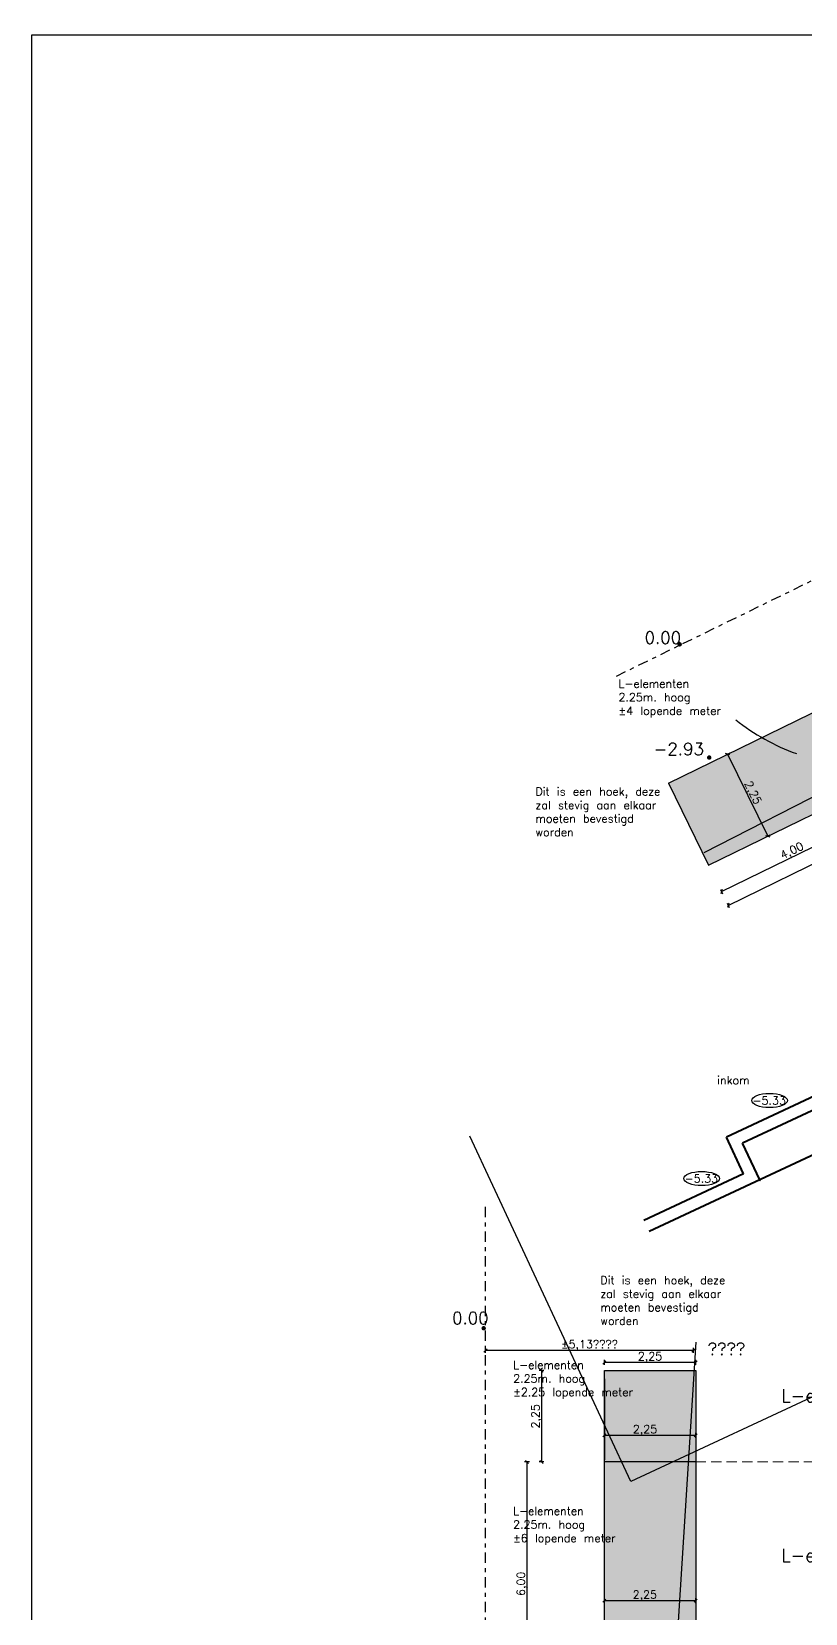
# Model space of a CAD drawing. Header units: millimetres. Extents: x 361 to 21231, y 184 to 1849.
# Drawn here: x 2467.59 to 2486.66, y 519.32 to 558.27 of the extents above; entities that cross this region are included whole.
import ezdxf

# ---------------------------------------------------------------- set-up
doc = ezdxf.new("R2010")
doc.units = ezdxf.units.MM
doc.header["$LTSCALE"] = 0.2
doc.linetypes.add('DASHDOT2', pattern=[12.7, 6.35, -3.175, 0, -3.175])
doc.linetypes.add('DASHED2', pattern=[9.525, 6.35, -3.175])
for name, color, linetype, lineweight in [('aslijnen', 10, 'DASHDOT2', 25), ('huis', 7, 'Continuous', 40), ('hulplijnen', 161, 'DASHED2', 18), ('L-elementen', 7, 'Continuous', 30), ('L-elementen 4', 10, 'Continuous', 30), ('maten', 1, 'Continuous', 18), ('maten L-elementen', 191, 'Continuous', 18), ('nieuwe hoogtepunten', 154, 'Continuous', 35), ('ramen', 7, 'Continuous', 20)]:
    doc.layers.add(name, color=color, linetype=linetype, lineweight=lineweight)
for name, color, linetype in [('bestaande hoogtepunten', 7, 'Continuous'), ('ontwerp', 7, 'Continuous'), ('opmeting', 7, 'Continuous')]:
    doc.layers.add(name, color=color, linetype=linetype)
for name, color, linetype, lineweight, true_color in [('huidige grondslag', 7, 'Continuous', 30, 0x00adad), ('L-elementen 5', 7, 'Continuous', 35, 0xffa64d), ('muurtje', 7, 'Continuous', 25, 0xd0b89f)]:
    doc.layers.add(name, color=color, linetype=linetype, lineweight=lineweight, true_color=true_color)
doc.layers.add('muur', color=7, linetype='Continuous', true_color=0xbfbfbf)
doc.styles.get("Standard").update_dxf_attribs({"font": 'txt.shx', "height": 0.2})
doc.dimstyles.new('maat aanduiding voor tuin', dxfattribs={"dimscale": 0.2, "dimtxt": 0.2, "dimasz": 0.4, "dimexe": 0.3, "dimexo": 0.3, "dimgap": 0.02, "dimtad": 1, "dimzin": 1, "dimtxsty": 'Standard', "dimblk": 'OBLIQUE', "dimcen": 0.2, "dimadec": 0, "dimazin": 3, "dimtfac": 1, "dimtix": 1, "dimtmove": 0, "dimatfit": 3, "dimldrblk": 'OBLIQUE', "dimfxl": 0.3, "dimfxlon": 1, "dimarcsym": 1})

# ---------------------------------------------------------------- blocks, each defined once
blk = doc.blocks.new('_Oblique')
at = {"color": 0, "linetype": 'ByBlock', "lineweight": -2}
blk.add_line((-0.5, -0.5), (0.5, 0.5), dxfattribs=at)
blk = doc.blocks.new('*D1698')
at = {"layer": 'Defpoints', "color": 0, "ltscale": 0.2, "transparency": 16777216}
for p in [(2478.775, 525.795), (2478.775, 525.096), (2483.903, 525.097)]:
    blk.add_point(p, dxfattribs=at)
at = {"layer": 'maten', "color": 0, "lineweight": -2, "ltscale": 0.2, "transparency": 16777216}
for p, q in [((2478.775, 525.735), (2478.775, 525.855)), ((2483.903, 525.795), (2478.775, 525.795)), ((2483.903, 525.735), (2483.903, 525.855))]:
    blk.add_line(p, q, dxfattribs=at)
at = {"layer": 'maten', "color": 0, "lineweight": -2, "ltscale": 0.2, "transparency": 16777216, "xscale": 0.08000000000000074, "yscale": 0.08000000000000074, "zscale": 0.08000000000000074, "rotation": 180}
blk.add_blockref('_Oblique', (2478.775, 525.795), dxfattribs=at)
at = {"layer": 'maten', "color": 0, "lineweight": -2, "ltscale": 0.2, "transparency": 16777216, "xscale": 0.08000000000000074, "yscale": 0.08000000000000074, "zscale": 0.08000000000000074}
blk.add_blockref('_Oblique', (2483.903, 525.795), dxfattribs=at)
at = {"layer": 'maten', "color": 0, "ltscale": 0.2, "transparency": 16777216, "insert": (2481.339, 525.916), "char_height": 0.2, "attachment_point": 5}
blk.add_mtext('%%P5,13????', dxfattribs=at)
blk = doc.blocks.new('*D1704')
at = {"layer": 'Defpoints', "color": 0, "ltscale": 0.2, "transparency": 16777216}
for p in [(2511.658, 550.262), (2511.804, 549.963), (2484.612, 537.054)]:
    blk.add_point(p, dxfattribs=at)
at = {"layer": 'maten', "color": 0, "lineweight": -2, "ltscale": 0.2, "transparency": 16777216}
for p, q in [((2484.758, 536.756), (2511.804, 549.963)), ((2511.777, 550.017), (2511.83, 549.909)), ((2484.732, 536.81), (2484.784, 536.702))]:
    blk.add_line(p, q, dxfattribs=at)
at = {"layer": 'maten', "color": 0, "lineweight": -2, "ltscale": 0.2, "transparency": 16777216, "xscale": 0.08000000000000074, "yscale": 0.08000000000000074, "zscale": 0.08000000000000074}
for p, rotation in [((2511.804, 549.963), 26.0273961556173), ((2484.758, 536.756), 206.0273961556173)]:
    blk.add_blockref('_Oblique', p, dxfattribs=dict(at, rotation=rotation))
at = {"layer": 'maten', "color": 0, "ltscale": 0.2, "transparency": 16777216, "insert": (2498.228, 543.468), "char_height": 0.2, "attachment_point": 5, "rotation": 26.0274}
blk.add_mtext('30,10', dxfattribs=at)
blk = doc.blocks.new('*D1731')
at = {"layer": 'Defpoints', "color": 0, "ltscale": 0.2, "transparency": 16777216}
for p in [(2483.956, 519.632), (2481.706, 517.046), (2483.956, 517.046)]:
    blk.add_point(p, dxfattribs=at)
at = {"layer": 'maten', "color": 0, "lineweight": -2, "ltscale": 0.2, "transparency": 16777216}
for p, q in [((2481.706, 519.572), (2481.706, 519.692)), ((2483.956, 519.572), (2483.956, 519.692)), ((2481.706, 519.632), (2483.956, 519.632))]:
    blk.add_line(p, q, dxfattribs=at)
at = {"layer": 'maten', "color": 0, "lineweight": -2, "ltscale": 0.2, "transparency": 16777216, "xscale": 0.08000000000000074, "yscale": 0.08000000000000074, "zscale": 0.08000000000000074, "rotation": 180}
blk.add_blockref('_Oblique', (2481.706, 519.632), dxfattribs=at)
at = {"layer": 'maten', "color": 0, "lineweight": -2, "ltscale": 0.2, "transparency": 16777216, "xscale": 0.08000000000000074, "yscale": 0.08000000000000074, "zscale": 0.08000000000000074}
blk.add_blockref('_Oblique', (2483.956, 519.632), dxfattribs=at)
at = {"layer": 'maten', "color": 0, "ltscale": 0.2, "transparency": 16777216, "insert": (2482.703, 519.752), "char_height": 0.2, "attachment_point": 5}
blk.add_mtext('2,25', dxfattribs=at)
blk = doc.blocks.new('*D1732')
at = {"layer": 'Defpoints', "color": 0, "ltscale": 0.2, "transparency": 16777216}
for p in [(2483.956, 523.704), (2481.706, 522.846), (2483.956, 522.846)]:
    blk.add_point(p, dxfattribs=at)
at = {"layer": 'maten', "color": 0, "lineweight": -2, "ltscale": 0.2, "transparency": 16777216}
for p, q in [((2481.706, 523.644), (2481.706, 523.764)), ((2481.706, 523.704), (2483.956, 523.704)), ((2483.956, 523.644), (2483.956, 523.764))]:
    blk.add_line(p, q, dxfattribs=at)
at = {"layer": 'maten', "color": 0, "lineweight": -2, "ltscale": 0.2, "transparency": 16777216, "xscale": 0.08000000000000074, "yscale": 0.08000000000000074, "zscale": 0.08000000000000074, "rotation": 180}
blk.add_blockref('_Oblique', (2481.706, 523.704), dxfattribs=at)
at = {"layer": 'maten', "color": 0, "lineweight": -2, "ltscale": 0.2, "transparency": 16777216, "xscale": 0.08000000000000074, "yscale": 0.08000000000000074, "zscale": 0.08000000000000074}
blk.add_blockref('_Oblique', (2483.956, 523.704), dxfattribs=at)
at = {"layer": 'maten', "color": 0, "ltscale": 0.2, "transparency": 16777216, "insert": (2482.707, 523.825), "char_height": 0.2, "attachment_point": 5}
blk.add_mtext('2,25', dxfattribs=at)
blk = doc.blocks.new('*D1733')
at = {"layer": 'Defpoints', "color": 0, "ltscale": 0.2, "transparency": 16777216}
for p in [(2479.8, 523.047), (2481.706, 523.047), (2481.706, 517.046)]:
    blk.add_point(p, dxfattribs=at)
at = {"layer": 'maten L-elementen', "color": 0, "lineweight": -2, "ltscale": 0.2, "transparency": 16777216}
for p, q in [((2479.86, 523.047), (2479.74, 523.047)), ((2479.8, 517.046), (2479.8, 523.047)), ((2479.86, 517.046), (2479.74, 517.046))]:
    blk.add_line(p, q, dxfattribs=at)
at = {"layer": 'maten L-elementen', "color": 0, "lineweight": -2, "ltscale": 0.2, "transparency": 16777216, "xscale": 0.08000000000000074, "yscale": 0.08000000000000074, "zscale": 0.08000000000000074}
for p, rotation in [((2479.8, 523.047), 90), ((2479.8, 517.046), 270)]:
    blk.add_blockref('_Oblique', p, dxfattribs=dict(at, rotation=rotation))
at = {"layer": 'maten L-elementen', "color": 0, "ltscale": 0.2, "transparency": 16777216, "insert": (2479.679, 520.046), "char_height": 0.2, "attachment_point": 5, "rotation": 90}
blk.add_mtext('6,00', dxfattribs=at)
blk = doc.blocks.new('*D1915')
at = {"layer": 'Defpoints', "color": 0, "ltscale": 0.2, "transparency": 16777216}
for p in [(2481.706, 525.5), (2481.706, 525.297), (2483.956, 525.297)]:
    blk.add_point(p, dxfattribs=at)
at = {"layer": 'ontwerp', "color": 0, "lineweight": -2, "ltscale": 0.2, "transparency": 16777216}
for p, q in [((2481.706, 525.44), (2481.706, 525.56)), ((2483.956, 525.44), (2483.956, 525.56)), ((2483.956, 525.5), (2481.706, 525.5))]:
    blk.add_line(p, q, dxfattribs=at)
at = {"layer": 'ontwerp', "color": 0, "lineweight": -2, "ltscale": 0.2, "transparency": 16777216, "xscale": 0.08000000000000074, "yscale": 0.08000000000000074, "zscale": 0.08000000000000074, "rotation": 180}
blk.add_blockref('_Oblique', (2481.706, 525.5), dxfattribs=at)
at = {"layer": 'ontwerp', "color": 0, "lineweight": -2, "ltscale": 0.2, "transparency": 16777216, "xscale": 0.08000000000000074, "yscale": 0.08000000000000074, "zscale": 0.08000000000000074}
blk.add_blockref('_Oblique', (2483.956, 525.5), dxfattribs=at)
at = {"layer": 'ontwerp', "color": 0, "ltscale": 0.2, "transparency": 16777216, "insert": (2482.831, 525.62), "char_height": 0.2, "attachment_point": 5}
blk.add_mtext('2,25', dxfattribs=at)
blk = doc.blocks.new('*D1918')
at = {"layer": 'Defpoints', "color": 0, "ltscale": 0.2, "transparency": 16777216}
for p in [(2486.881, 541.523), (2487.869, 539.501), (2485.731, 538.458)]:
    blk.add_point(p, dxfattribs=at)
at = {"layer": 'maten', "color": 0, "lineweight": -2, "ltscale": 0.2, "transparency": 16777216}
for p, q in [((2484.798, 540.506), (2484.69, 540.453)), ((2484.744, 540.479), (2485.731, 538.458)), ((2485.785, 538.484), (2485.677, 538.431))]:
    blk.add_line(p, q, dxfattribs=at)
at = {"layer": 'maten', "color": 0, "lineweight": -2, "ltscale": 0.2, "transparency": 16777216, "xscale": 0.08000000000000074, "yscale": 0.08000000000000074, "zscale": 0.08000000000000074}
for p, rotation in [((2484.744, 540.479), 116.0273961556106), ((2485.731, 538.458), 296.0273961556106)]:
    blk.add_blockref('_Oblique', p, dxfattribs=dict(at, rotation=rotation))
at = {"layer": 'maten', "color": 0, "ltscale": 0.2, "transparency": 16777216, "insert": (2485.346, 539.521), "char_height": 0.2, "attachment_point": 5, "rotation": 296.0274}
blk.add_mtext('2,25', dxfattribs=at)
blk = doc.blocks.new('*D1919')
at = {"layer": 'Defpoints', "color": 0, "ltscale": 0.2, "transparency": 16777216}
for p in [(2487.869, 539.501), (2488.187, 538.849), (2484.274, 537.746)]:
    blk.add_point(p, dxfattribs=at)
at = {"layer": 'maten L-elementen', "color": 0, "lineweight": -2, "ltscale": 0.2, "transparency": 16777216}
for p, q in [((2484.593, 537.094), (2488.187, 538.849)), ((2488.161, 538.903), (2488.214, 538.795)), ((2484.567, 537.147), (2484.619, 537.04))]:
    blk.add_line(p, q, dxfattribs=at)
at = {"layer": 'maten L-elementen', "color": 0, "lineweight": -2, "ltscale": 0.2, "transparency": 16777216, "xscale": 0.08000000000000074, "yscale": 0.08000000000000074, "zscale": 0.08000000000000074}
for p, rotation in [((2488.187, 538.849), 26.02739615561413), ((2484.593, 537.094), 206.0273961556141)]:
    blk.add_blockref('_Oblique', p, dxfattribs=dict(at, rotation=rotation))
at = {"layer": 'maten L-elementen', "color": 0, "ltscale": 0.2, "transparency": 16777216, "insert": (2486.337, 538.08), "char_height": 0.2, "attachment_point": 5, "rotation": 26.0274}
blk.add_mtext('4,00', dxfattribs=at)
blk = doc.blocks.new('*D1922')
at = {"layer": 'Defpoints', "color": 0, "ltscale": 0.2, "transparency": 16777216}
for p in [(2481.706, 525.297), (2480.158, 523.047), (2481.706, 523.047)]:
    blk.add_point(p, dxfattribs=at)
at = {"layer": 'maten L-elementen', "color": 0, "lineweight": -2, "ltscale": 0.2, "transparency": 16777216}
for p, q in [((2480.218, 525.297), (2480.098, 525.297)), ((2480.158, 525.297), (2480.158, 523.047)), ((2480.218, 523.047), (2480.098, 523.047))]:
    blk.add_line(p, q, dxfattribs=at)
at = {"layer": 'maten L-elementen', "color": 0, "lineweight": -2, "ltscale": 0.2, "transparency": 16777216, "xscale": 0.08000000000000074, "yscale": 0.08000000000000074, "zscale": 0.08000000000000074}
for p, rotation in [((2480.158, 525.297), 90), ((2480.158, 523.047), 270)]:
    blk.add_blockref('_Oblique', p, dxfattribs=dict(at, rotation=rotation))
at = {"layer": 'maten L-elementen', "color": 0, "ltscale": 0.2, "transparency": 16777216, "insert": (2480.037, 524.172), "char_height": 0.2, "attachment_point": 5, "rotation": 90}
blk.add_mtext('2,25', dxfattribs=at)

msp = doc.modelspace()

# ---------------------------------------------------------------- hatches: boundary and pattern name
at = {"layer": 'L-elementen 4', "ltscale": 0.2}
h = msp.add_hatch(color=256, dxfattribs=at)
h.dxf.hatch_style = 1
edge = h.paths.add_edge_path()
edge.add_arc((2478.732, 526.341), 0.055, 0.0061, 360.0061)
at = {"layer": 'L-elementen 5', "ltscale": 0.2}
h = msp.add_hatch(color=256, dxfattribs=at)
h.dxf.hatch_style = 1
h.paths.add_polyline_path([(2481.706, 523.047), (2483.956, 523.047), (2483.956, 517.046), (2481.706, 517.046)])
at = {"layer": 'muur', "ltscale": 0.2}
h = msp.add_hatch(color=256, dxfattribs=at)
h.dxf.hatch_style = 1
h.paths.add_polyline_path([(2486.881, 541.523), (2483.287, 539.768), (2484.274, 537.746), (2487.869, 539.501)])
at = {"layer": 'muurtje', "ltscale": 0.2}
h = msp.add_hatch(color=256, dxfattribs=at)
h.dxf.hatch_style = 1
h.paths.add_polyline_path([(2481.706, 525.297), (2483.956, 525.297), (2483.956, 523.047), (2481.706, 523.047)])
at = {"layer": 'nieuwe hoogtepunten', "ltscale": 0.2}
h = msp.add_hatch(color=1, dxfattribs=at)
h.dxf.hatch_style = 1
edge = h.paths.add_edge_path()
edge.add_arc((2483.562, 543.184), 0.055, 0, 360)
h = msp.add_hatch(color=256, dxfattribs=at)
h.dxf.hatch_style = 1
edge = h.paths.add_edge_path()
edge.add_arc((2484.29, 540.396), 0.055, 0, 360)

# ---------------------------------------------------------------- linework, layer by layer
at = {"layer": 'aslijnen', "ltscale": 0.2}
for p, q in [((2482.001, 542.401), (2514.506, 558.274)), ((2478.788, 410.514), (2478.775, 529.372))]:
    msp.add_line(p, q, dxfattribs=at)
at = {"layer": 'bestaande hoogtepunten'}
for centre in [(2485.777, 531.95), (2484.104, 530.028)]:
    msp.add_ellipse(centre, major_axis=(-0.439, 0), ratio=0.39726, dxfattribs=at)
at = {"layer": 'huidige grondslag', "ltscale": 0.2}
for p, q in [((2484.168, 538.057), (2498.709, 545.518)), ((2483.96, 525.998), (2483.386, 516.981))]:
    msp.add_line(p, q, dxfattribs=at)
at = {"layer": 'huis', "ltscale": 0.2}
for p, q in [((2491.454, 534.193), (2484.712, 531.046)), ((2491.581, 533.921), (2485.111, 530.901)), ((2492.339, 533.171), (2482.808, 528.723)), ((2485.135, 530.14), (2484.712, 531.046)), ((2485.534, 529.995), (2485.111, 530.901)), ((2485.135, 530.14), (2482.681, 528.994))]:
    msp.add_line(p, q, dxfattribs=at)
at = {"layer": 'huis', "lineweight": 25, "ltscale": 0.2}
msp.add_lwpolyline([(2557.718, 558.188), (2467.592, 558.188), (2467.592, 408.613), (2557.718, 408.613)], close=True, dxfattribs=at)
at = {"layer": 'hulplijnen', "ltscale": 0.2}
msp.add_line((2483.956, 523.047), (2490.94, 523.048), dxfattribs=at)
at = {"layer": 'L-elementen'}
for p, q in [((2483.287, 539.768), (2507.549, 551.616)), ((2483.287, 539.768), (2484.274, 537.746)), ((2484.274, 537.746), (2487.869, 539.501))]:
    msp.add_line(p, q, dxfattribs=at)
at = {"layer": 'ontwerp', "ltscale": 0.2}
for p, q in [((2481.706, 525.097), (2481.706, 523.097)), ((2481.706, 517.046), (2481.706, 522.047)), ((2483.956, 522.047), (2483.956, 517.046))]:
    msp.add_line(p, q, dxfattribs=at)
for points in [[(2481.706, 525.297), (2483.956, 525.297), (2483.956, 517.046), (2481.706, 517.046)], [(2483.956, 523.047), (2481.706, 523.047), (2481.706, 525.297), (2483.956, 525.297)]]:
    msp.add_lwpolyline(points, close=True, dxfattribs=at)
msp.add_arc((2488.321, 545.624), 5.467, 231.8282, 249.8472, dxfattribs=at)
at = {"layer": 'opmeting', "ltscale": 0.2}
for p, q in [((2482.358, 522.564), (2478.387, 531.073)), ((2495.525, 528.71), (2482.358, 522.564))]:
    msp.add_line(p, q, dxfattribs=at)
at = {"layer": 'ramen', "ltscale": 0.2}
msp.add_circle((2485.534, 529.995), 0.02, dxfattribs=at)

# ---------------------------------------------------------------- texts
at = {"layer": 'bestaande hoogtepunten', "char_height": 0.2, "width": 0.69801, "attachment_point": 1, "rotation": 0.0061}
for insert in [(2485.357, 532.048), (2483.684, 530.127)]:
    msp.add_mtext('-5.33', dxfattribs=dict(at, insert=insert))
at = {"layer": 'L-elementen 4', "ltscale": 0.2, "attachment_point": 1, "rotation": 0.0061}
for s, width, gutter_width, insert, char_height in [('0.00', 3.39192, 1.5, (2477.954, 526.74), 0.3), ('L-elementen', 4.04317, 1.6, (2486.063, 524.84), 0.32), ('L-elementen', 4.04317, 1.6, (2486.063, 520.907), 0.32)]:
    msp.add_mtext_dynamic_manual_height_columns(s, width=width, gutter_width=gutter_width, heights=[0], dxfattribs=dict(at, insert=insert, char_height=char_height))
at = {"layer": 'nieuwe hoogtepunten', "color": 1, "ltscale": 0.2, "char_height": 0.3, "attachment_point": 1, "rotation": 0.0061}
for s, insert in [('0.00', (2482.697, 543.498)), ('-2.93', (2482.925, 540.757))]:
    msp.add_mtext_dynamic_manual_height_columns(s, width=3.39192, gutter_width=1.5, heights=[0], dxfattribs=dict(at, insert=insert))
at = {"layer": 'nieuwe hoogtepunten', "ltscale": 0.2, "insert": (2484.253, 525.983), "char_height": 0.3, "attachment_point": 1, "rotation": 0.0061}
msp.add_mtext_dynamic_manual_height_columns('????', width=3.39192, gutter_width=1.5, heights=[0], dxfattribs=at)
at = {"layer": 'ontwerp', "lineweight": 30, "ltscale": 0.2, "char_height": 0.2, "attachment_point": 1, "rotation": 0.0061}
for s, width, insert in [('L-elementen\\P2.25m. hoog\\P%%P4 lopende meter', 4.31897, (2482.054, 542.315)), ('Dit is een hoek, deze zal stevig aan elkaar moeten bevestigd worden', 3.55112, (2480.007, 539.659)), ('inkom', 2.95866, (2484.487, 532.548)), ('Dit is een hoek, deze zal stevig aan elkaar moeten bevestigd worden', 3.55112, (2481.606, 527.623)), ('L-elementen\\P2.25m. hoog\\P%%P2.25 lopende meter', 3.55112, (2479.459, 525.536)), ('L-elementen\\P2.25m. hoog\\P%%P6 lopende meter', 3.55112, (2479.457, 521.94))]:
    msp.add_mtext_dynamic_manual_height_columns(s, width=width, gutter_width=1, heights=[0], dxfattribs=dict(at, insert=insert))

# ---------------------------------------------------------------- dimensions: what is measured, and where the dimension line sits
at = {"layer": 'maten', "ltscale": 0.2}
for p1, p2, distance, picture, middle in [((2484.612, 537.054), (2511.658, 550.262), -0.332, '*D1704', (2498.228, 543.468)), ((2486.881, 541.523), (2487.869, 539.501), -2.379, '*D1918', (2485.346, 539.521))]:
    dim = msp.add_aligned_dim(p1=p1, p2=p2, distance=distance, dimstyle='maat aanduiding voor tuin', dxfattribs=at)
    dim.commit()
    dim.dimension.update_dxf_attribs({"geometry": picture, "text_midpoint": middle})
dim = msp.add_linear_dim(base=(2478.775, 525.795), p1=(2483.903, 525.097), p2=(2478.775, 525.096), text='%%P<>????', dimstyle='maat aanduiding voor tuin', dxfattribs=at)
dim.commit()
dim.dimension.update_dxf_attribs({"geometry": '*D1698', "text_midpoint": (2481.339, 525.916)})
for base, p1, p2, picture, middle in [((2483.956, 523.704), (2481.706, 522.846), (2483.956, 522.846), '*D1732', (2482.707, 523.704)), ((2483.956, 519.632), (2481.706, 517.046), (2483.956, 517.046), '*D1731', (2482.703, 519.632))]:
    dim = msp.add_linear_dim(base=base, p1=p1, p2=p2, dimstyle='maat aanduiding voor tuin', dxfattribs=at)
    dim.commit()
    dim.dimension.update_dxf_attribs({"geometry": picture, "text_midpoint": middle, "dimtype": 160})
at = {"layer": 'maten L-elementen', "ltscale": 0.2}
dim = msp.add_aligned_dim(p1=(2484.274, 537.746), p2=(2487.869, 539.501), distance=-0.726, dimstyle='maat aanduiding voor tuin', dxfattribs=at)
dim.commit()
dim.dimension.update_dxf_attribs({"geometry": '*D1919', "text_midpoint": (2486.337, 538.08)})
for base, p1, picture, middle in [((2480.158, 523.047), (2481.706, 525.297), '*D1922', (2480.037, 524.172)), ((2479.8, 523.047), (2481.706, 517.046), '*D1733', (2479.679, 520.046))]:
    dim = msp.add_linear_dim(base=base, p1=p1, p2=(2481.706, 523.047), angle=90, dimstyle='maat aanduiding voor tuin', dxfattribs=at)
    dim.commit()
    dim.dimension.update_dxf_attribs({"geometry": picture, "text_midpoint": middle})
at = {"layer": 'ontwerp', "ltscale": 0.2}
dim = msp.add_linear_dim(base=(2481.706, 525.5), p1=(2483.956, 525.297), p2=(2481.706, 525.297), dimstyle='maat aanduiding voor tuin', dxfattribs=at)
dim.commit()
dim.dimension.update_dxf_attribs({"geometry": '*D1915', "text_midpoint": (2482.831, 525.62)})

doc.saveas('drawing.dxf')
